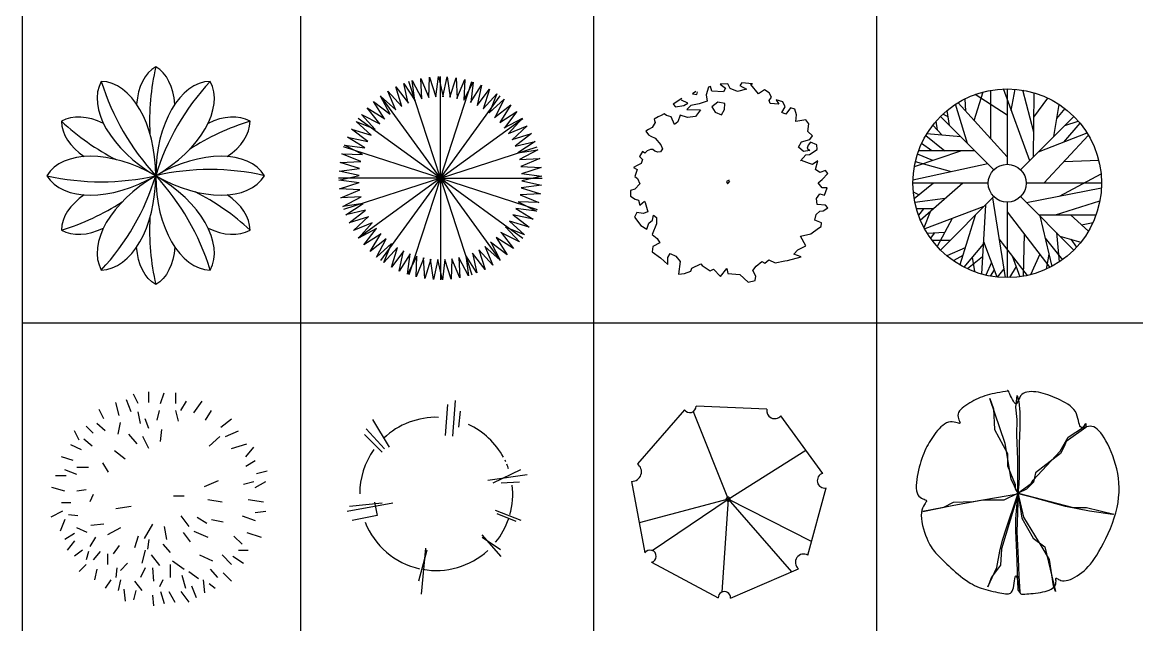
# Model space of a CAD drawing. Header units: millimetres. Extents: x -4017 to 59953, y -688 to 66564.
# Drawn here: x -2459 to 5757, y 16596 to 21034 of the extents above; entities that cross this region are included whole.
import ezdxf

# ---------------------------------------------------------------- set-up
doc = ezdxf.new("R2010")
doc.units = ezdxf.units.MM
doc.layers.add('www.cad-blocks.net', color=7, linetype='Continuous')

# ---------------------------------------------------------------- blocks, each defined once
blk = doc.blocks.new('A$C516926BB')
for p, q in [((0, 38.5194), (0, 0)), ((2.0521, 38.5194), (2.0521, 0)), ((4.2099, 38.5194), (4.2099, 0)), ((6.2986, 38.5194), (6.2986, 0)), ((0, 9.4442), (62.4121, 9.4442))]:
    blk.add_line(p, q)
blk = doc.blocks.new('A$C694F6216')
for centre, start, end in [((2.5563, 1.2038), 167.11369, 182.86521), ((2.1207, 2.0269), 197.11369, 222.88922), ((2.522, 0.2732), 137.11369, 162.88922), ((1.3319, 2.5219), 227.11369, 242.86443), ((2.027, -0.5156), 107.11369, 122.86329), ((1.2039, -0.9512), 77.11369, 102.88922), ((0.4012, 2.5562), 257.11369, 282.88922), ((-0.9169, 1.3318), 317.11369, 342.88922), ((2.5563, 1.2038), 192.8867, 192.88922), ((1.3319, 2.5219), 252.8867, 252.88922), ((-0.5156, -0.4219), 17.11369, 42.88922), ((0.2732, -0.9169), 47.11369, 62.86059), ((-0.4219, 2.1206), 287.11369, 302.86173), ((2.5563, 0.4012), 177.13479, 192.88631)]:
    blk.add_arc(centre, 1.7991, start, end)
for centre, major_axis, start_param, end_param in [((1.1545, 1.0057), (0.3475, -0.602), 3.154199, 3.85294), ((0.4506, 1.0057), (0.3475, 0.602), 5.571838, 6.270579), ((1.0057, 1.1544), (0.602, -0.3475), 3.154199, 4.712389), ((0.3961, 0.8025), (0, 0.6951), 4.712389, 6.270579), ((0.5993, 1.1544), (0.602, 0.3475), 4.712389, 6.270579), ((1.2089, 0.8025), (0, -0.6951), 3.154199, 4.712389), ((0.4506, 0.5993), (-0.3475, 0.602), 5.571838, 6.270579), ((1.1545, 0.5993), (-0.3475, -0.602), 3.154199, 3.85294), ((0.8025, 1.2089), (0.6951, 0), 3.154199, 3.85294), ((0.8025, 1.2089), (0.6951, 0), 5.571838, 6.270579), ((0.5993, 0.4505), (-0.602, 0.3475), 4.712389, 6.270579), ((1.0057, 0.4505), (-0.602, -0.3475), 3.154199, 4.712389), ((0.5993, 1.1544), (0.602, 0.3475), 3.154199, 4.712389), ((1.0057, 0.4505), (-0.602, -0.3475), 4.712389, 6.270579), ((0.3961, 0.8025), (0, 0.6951), 3.154199, 4.712389), ((1.2089, 0.8025), (0, -0.6951), 4.712389, 6.270579), ((0.5993, 0.4505), (-0.602, 0.3475), 3.154199, 4.712389), ((1.0057, 1.1544), (0.602, -0.3475), 4.712389, 6.270579), ((0.8025, 0.3961), (-0.6951, 0), 5.571838, 6.270579), ((0.8025, 0.3961), (-0.6951, 0), 3.154199, 3.85294), ((0.4506, 1.0057), (0.3475, 0.602), 3.154199, 3.85294), ((1.1545, 1.0057), (0.3475, -0.602), 5.571838, 6.270579)]:
    blk.add_ellipse(centre, major_axis=major_axis, ratio=0.584675, start_param=start_param, end_param=end_param)
at = {"extrusion": (0, 0, -1)}
for centre, major_axis, start_param, end_param in [((1.1545, 0.5994), (0.3475, 0.602), 3.154199, 3.85294), ((0.4506, 0.5994), (0.3475, -0.602), 5.571838, 6.270579)]:
    blk.add_ellipse(centre, major_axis=major_axis, ratio=0.584675, start_param=start_param, end_param=end_param, dxfattribs=at)
blk = doc.blocks.new('A$C504B0B74')
at = {"linetype": 'Continuous'}
for p, q in [((0.6058, 1.4842), (0.665, 1.3439)), ((0.6128, 1.3341), (0.6058, 1.4842)), ((0.6643, 1.3438), (0.6703, 1.494)), ((0.6703, 1.494), (0.7171, 1.3491)), ((0.7163, 1.3491), (0.7355, 1.4981)), ((0.7355, 1.4981), (0.7694, 1.3497)), ((0.75, 0.75), (0.75, 1.5)), ((0.7687, 1.3497), (0.8007, 1.4965)), ((0.8007, 1.4965), (0.8216, 1.3457)), ((0.8209, 1.3458), (0.8656, 1.4892)), ((0.8656, 1.4892), (0.8733, 1.3372)), ((0.4207, 1.4218), (0.5142, 1.3017)), ((0.4663, 1.2787), (0.4207, 1.4218)), ((0.4805, 1.448), (0.5631, 1.3202)), ((0.5135, 1.3014), (0.4805, 1.448)), ((0.75, 0.75), (0.5182, 1.4633)), ((0.5424, 1.4688), (0.6135, 1.3343)), ((0.5624, 1.3199), (0.5424, 1.4688)), ((0.75, 0.75), (0.9818, 1.4633)), ((0.8725, 1.3374), (0.9296, 1.4763)), ((0.9233, 1.3244), (0.9922, 1.4579)), ((0.9296, 1.4763), (0.924, 1.3242)), ((0.9727, 1.3072), (1.053, 1.4341)), ((0.9922, 1.4579), (0.9734, 1.3069)), ((1.0204, 1.2856), (1.1115, 1.4051)), ((1.053, 1.4341), (1.021, 1.2853)), ((1.1115, 1.4051), (1.0667, 1.2596)), ((0.309, 1.3545), (0.4219, 1.2524)), ((0.3788, 1.2214), (0.309, 1.3545)), ((0.75, 0.75), (0.3092, 1.3568)), ((0.3634, 1.3906), (0.467, 1.2791)), ((0.4213, 1.252), (0.3634, 1.3906)), ((0.75, 0.75), (1.1908, 1.3568)), ((1.066, 1.26), (1.1672, 1.3711)), ((1.1093, 1.2305), (1.2197, 1.3324)), ((1.1672, 1.3711), (1.1099, 1.2301)), ((1.2197, 1.3324), (1.1503, 1.1969)), ((0.2108, 1.2687), (0.3397, 1.1878)), ((0.3026, 1.1498), (0.2108, 1.2687)), ((0.258, 1.3137), (0.3794, 1.2219)), ((0.3392, 1.1873), (0.258, 1.3137)), ((1.1498, 1.1974), (1.2687, 1.2892)), ((1.1873, 1.1608), (1.3137, 1.242)), ((1.2687, 1.2892), (1.1878, 1.1603)), ((1.3137, 1.242), (1.2219, 1.1206)), ((0.1289, 1.1672), (0.2699, 1.1099)), ((0.24, 1.066), (0.1289, 1.1672)), ((0.75, 0.75), (0.1432, 1.1908)), ((0.1676, 1.2197), (0.3031, 1.1503)), ((0.2695, 1.1093), (0.1676, 1.2197)), ((0.75, 0.75), (1.3568, 1.1908)), ((1.2214, 1.1212), (1.3545, 1.191)), ((1.3545, 1.191), (1.2524, 1.0781)), ((0.0949, 1.1115), (0.2404, 1.0667)), ((0.2144, 1.0204), (0.0949, 1.1115)), ((1.252, 1.0787), (1.3906, 1.1366)), ((1.2787, 1.0337), (1.4218, 1.0793)), ((1.3906, 1.1366), (1.2791, 1.033)), ((1.4218, 1.0793), (1.3017, 0.9858)), ((0.0421, 0.9922), (0.1931, 0.9734)), ((0.1756, 0.9233), (0.0421, 0.9922)), ((0.0659, 1.053), (0.2147, 1.021)), ((0.1928, 0.9727), (0.0659, 1.053)), ((1.3014, 0.9865), (1.448, 1.0195)), ((1.448, 1.0195), (1.3202, 0.9369)), ((0.0237, 0.9296), (0.1758, 0.924)), ((0.1626, 0.8725), (0.0237, 0.9296)), ((0.75, 0.75), (0.0367, 0.9818)), ((0.75, 0.75), (1.4633, 0.9818)), ((1.3199, 0.9376), (1.4688, 0.9576)), ((1.4688, 0.9576), (1.3343, 0.8865)), ((0.0035, 0.8007), (0.1543, 0.8216)), ((0.0108, 0.8656), (0.1628, 0.8733)), ((0.1542, 0.8209), (0.0108, 0.8656)), ((1.3341, 0.8872), (1.4842, 0.8942)), ((1.3438, 0.8357), (1.494, 0.8297)), ((1.4842, 0.8942), (1.3439, 0.835)), ((1.494, 0.8297), (1.3491, 0.7829)), ((0.75, 0.75), (0, 0.75)), ((0.0019, 0.7355), (0.1503, 0.7694)), ((0.1503, 0.7687), (0.0035, 0.8007)), ((0.75, 0.75), (0.0367, 0.5182)), ((0.75, 0.75), (0.1432, 0.3092)), ((0.75, 0.75), (0.3092, 0.1432)), ((0.75, 0.75), (0.5182, 0.0367)), ((0.75, 0.75), (1.5, 0.75)), ((0.75, 0.75), (1.4633, 0.5182)), ((0.75, 0.75), (0.75, 0)), ((0.75, 0.75), (0.9818, 0.0367)), ((0.75, 0.75), (1.1908, 0.1432)), ((0.75, 0.75), (1.3568, 0.3092)), ((1.3491, 0.7837), (1.4981, 0.7645)), ((1.4981, 0.7645), (1.3497, 0.7306)), ((0.1509, 0.7163), (0.0019, 0.7355)), ((0.006, 0.6703), (0.1509, 0.7171)), ((0.1562, 0.6643), (0.006, 0.6703)), ((0.0158, 0.6058), (0.1561, 0.665)), ((1.4965, 0.6993), (1.3457, 0.6784)), ((1.3458, 0.6791), (1.4892, 0.6344)), ((1.3497, 0.7313), (1.4965, 0.6993)), ((0.1659, 0.6128), (0.0158, 0.6058)), ((0.0312, 0.5424), (0.1657, 0.6135)), ((1.4763, 0.5704), (1.3242, 0.576)), ((1.3244, 0.5767), (1.4579, 0.5078)), ((1.4892, 0.6344), (1.3372, 0.6267)), ((1.3374, 0.6275), (1.4763, 0.5704)), ((0.1801, 0.5624), (0.0312, 0.5424)), ((0.052, 0.4805), (0.1798, 0.5631)), ((0.1986, 0.5135), (0.052, 0.4805)), ((0.0782, 0.4207), (0.1983, 0.5142)), ((1.4579, 0.5078), (1.3069, 0.5266)), ((1.3072, 0.5273), (1.4341, 0.447)), ((0.2213, 0.4663), (0.0782, 0.4207)), ((0.1094, 0.3634), (0.2209, 0.467)), ((0.248, 0.4213), (0.1094, 0.3634)), ((0.1455, 0.309), (0.2476, 0.4219)), ((1.4051, 0.3885), (1.2596, 0.4333)), ((1.26, 0.434), (1.3711, 0.3328)), ((1.4341, 0.447), (1.2853, 0.479)), ((1.2856, 0.4796), (1.4051, 0.3885)), ((0.2786, 0.3788), (0.1455, 0.309)), ((0.1863, 0.258), (0.2781, 0.3794)), ((0.3127, 0.3392), (0.1863, 0.258)), ((0.2313, 0.2108), (0.3122, 0.3397)), ((1.3324, 0.2803), (1.1969, 0.3497)), ((1.1974, 0.3502), (1.2892, 0.2313)), ((1.3711, 0.3328), (1.2301, 0.3901)), ((1.2305, 0.3907), (1.3324, 0.2803)), ((0.3502, 0.3026), (0.2313, 0.2108)), ((0.2803, 0.1676), (0.3497, 0.3031)), ((0.3907, 0.2695), (0.2803, 0.1676)), ((0.3328, 0.1289), (0.3901, 0.2699)), ((1.191, 0.1455), (1.0781, 0.2476)), ((1.0787, 0.248), (1.1366, 0.1094)), ((1.242, 0.1863), (1.1206, 0.2781)), ((1.1212, 0.2786), (1.191, 0.1455)), ((1.2892, 0.2313), (1.1603, 0.3122)), ((1.1608, 0.3127), (1.242, 0.1863)), ((0.434, 0.24), (0.3328, 0.1289)), ((0.3885, 0.0949), (0.4333, 0.2404)), ((0.4796, 0.2144), (0.3885, 0.0949)), ((0.447, 0.0659), (0.479, 0.2147)), ((0.5273, 0.1928), (0.447, 0.0659)), ((0.5078, 0.0421), (0.5266, 0.1931)), ((0.5767, 0.1756), (0.5078, 0.0421)), ((0.5704, 0.0237), (0.576, 0.1758)), ((0.9576, 0.0312), (0.8865, 0.1657)), ((0.8872, 0.1659), (0.8942, 0.0158)), ((1.0195, 0.052), (0.9369, 0.1798)), ((0.9376, 0.1801), (0.9576, 0.0312)), ((1.0793, 0.0782), (0.9858, 0.1983)), ((0.9865, 0.1986), (1.0195, 0.052)), ((1.1366, 0.1094), (1.033, 0.2209)), ((1.0337, 0.2213), (1.0793, 0.0782)), ((0.6275, 0.1626), (0.5704, 0.0237)), ((0.6344, 0.0108), (0.6267, 0.1628)), ((0.6791, 0.1542), (0.6344, 0.0108)), ((0.6993, 0.0035), (0.6784, 0.1543)), ((0.7313, 0.1503), (0.6993, 0.0035)), ((0.7645, 0.0019), (0.7306, 0.1503)), ((0.7837, 0.1509), (0.7645, 0.0019)), ((0.8297, 0.006), (0.7829, 0.1509)), ((0.8357, 0.1562), (0.8297, 0.006)), ((0.8942, 0.0158), (0.835, 0.1561))]:
    blk.add_line(p, q, dxfattribs=at)
blk = doc.blocks.new('A$C6A183371')
at = {"linetype": 'Continuous'}
for p, q in [((0.4814, 1.4054), (0.4575, 1.3873)), ((0.4901, 1.3841), (0.4937, 1.4022)), ((0.5763, 1.4372), (0.5574, 1.3815)), ((0.5906, 1.4414), (0.5763, 1.4372)), ((0.5998, 1.4085), (0.5906, 1.4414)), ((0.687, 1.4027), (0.5998, 1.4085)), ((0.7171, 1.4632), (0.661, 1.46)), ((0.661, 1.46), (0.7002, 1.4313)), ((0.7002, 1.4313), (0.687, 1.4027)), ((0.7344, 1.4271), (0.7171, 1.4632)), ((0.7895, 1.4048), (0.7344, 1.4271)), ((0.8558, 1.4239), (0.7895, 1.4048)), ((0.8206, 1.4706), (0.8073, 1.4499)), ((0.8073, 1.4499), (0.8558, 1.4239)), ((0.8991, 1.4616), (0.8206, 1.4706)), ((0.8889, 1.4573), (0.8991, 1.4616)), ((0.9435, 1.3873), (0.8889, 1.4573)), ((0.9889, 1.4181), (0.9435, 1.3873)), ((1.0231, 1.3963), (0.9889, 1.4181)), ((0.3784, 1.3529), (0.3152, 1.3125)), ((0.4228, 1.3205), (0.3759, 1.3412)), ((0.3937, 1.3014), (0.4228, 1.3205)), ((0.5069, 1.3157), (0.4447, 1.3014)), ((0.4575, 1.3873), (0.4901, 1.3841)), ((0.5651, 1.3348), (0.5069, 1.3157)), ((0.5574, 1.3815), (0.5651, 1.3348)), ((0.6446, 1.3263), (0.5998, 1.2935)), ((0.6972, 1.3173), (0.6446, 1.3263)), ((0.6926, 1.2722), (0.6972, 1.3173)), ((1.022, 1.3391), (1.0409, 1.3651)), ((1.0292, 1.3173), (1.022, 1.3391)), ((1.0409, 1.3651), (1.0231, 1.3963)), ((1.0934, 1.312), (1.0292, 1.3173)), ((1.123, 1.33), (1.0741, 1.3444)), ((1.0741, 1.3444), (1.0934, 1.312)), ((1.1409, 1.2924), (1.123, 1.33)), ((0.2484, 1.2399), (0.2275, 1.2298)), ((0.2667, 1.2288), (0.2484, 1.2399)), ((0.3152, 1.3125), (0.3315, 1.2924)), ((0.3315, 1.2924), (0.3937, 1.3014)), ((0.4447, 1.3014), (0.4162, 1.2722)), ((0.4162, 1.2722), (0.5177, 1.2712)), ((0.5177, 1.2712), (0.4799, 1.2219)), ((0.5998, 1.2935), (0.6242, 1.2526)), ((0.6242, 1.2526), (0.6712, 1.2335)), ((0.6712, 1.2335), (0.6926, 1.2722)), ((1.1159, 1.251), (1.1409, 1.2924)), ((1.145, 1.2388), (1.1159, 1.251)), ((1.1807, 1.286), (1.145, 1.2388)), ((1.2113, 1.2754), (1.1807, 1.286)), ((1.2245, 1.233), (1.2113, 1.2754)), ((1.2199, 1.1842), (1.2245, 1.233)), ((0.1826, 1.1768), (0.1617, 1.1413)), ((0.2055, 1.2187), (0.1744, 1.2007)), ((0.1744, 1.2007), (0.177, 1.1911)), ((0.177, 1.1911), (0.1826, 1.1768)), ((0.2275, 1.2298), (0.2055, 1.2187)), ((0.2994, 1.2192), (0.2667, 1.2288)), ((0.3254, 1.1635), (0.2994, 1.2192)), ((0.3493, 1.181), (0.3254, 1.1635)), ((0.3677, 1.2314), (0.3493, 1.181)), ((0.4208, 1.2144), (0.3677, 1.2314)), ((0.4799, 1.2219), (0.4208, 1.2144)), ((1.2934, 1.1964), (1.2199, 1.1842)), ((1.3163, 1.1678), (1.2934, 1.1964)), ((1.3092, 1.1105), (1.3163, 1.1678)), ((0.1341, 1.1248), (0.1142, 1.1126)), ((0.1142, 1.1126), (0.1326, 1.0872)), ((0.1326, 1.0872), (0.1499, 1.0776)), ((0.1617, 1.1413), (0.1341, 1.1248)), ((0.1499, 1.0776), (0.1826, 1.0628)), ((1.3428, 1.0781), (1.3092, 1.1105)), ((1.3229, 1.0516), (1.3428, 1.0781)), ((0.1826, 1.0628), (0.2254, 1.0124)), ((0.2254, 1.0124), (0.2366, 0.9827)), ((1.2383, 0.9959), (1.2617, 1.0352)), ((1.275, 0.9647), (1.2383, 0.9959)), ((1.2617, 1.0352), (1.3229, 1.0516)), ((1.3117, 1.0108), (1.3036, 0.9891)), ((1.3036, 0.9891), (1.3224, 0.9721)), ((1.3286, 1.0325), (1.3117, 1.0108)), ((1.375, 1.0119), (1.3286, 1.0325)), ((1.3775, 0.979), (1.375, 1.0119)), ((0.0898, 0.9641), (0.0678, 0.9275)), ((0.0678, 0.9275), (0.0893, 0.9047)), ((0.0893, 0.9047), (0.0785, 0.875)), ((0.1066, 0.9509), (0.0898, 0.9641)), ((0.1239, 0.9684), (0.1066, 0.9509)), ((0.1489, 0.9795), (0.1239, 0.9684)), ((0.1642, 0.9774), (0.1489, 0.9795)), ((0.1805, 0.9652), (0.1642, 0.9774)), ((0.202, 0.9599), (0.1805, 0.9652)), ((0.2224, 0.9609), (0.202, 0.9599)), ((0.2366, 0.9827), (0.2224, 0.9609)), ((1.2546, 0.8947), (1.2929, 0.9381)), ((1.3224, 0.9721), (1.275, 0.9647)), ((1.2929, 0.9381), (1.3204, 0.9419)), ((1.3204, 0.9419), (1.3775, 0.979)), ((0.049, 0.8612), (0.0235, 0.8448)), ((0.0235, 0.8448), (0.051, 0.8315)), ((0.051, 0.8315), (0.0321, 0.7806)), ((0.0785, 0.875), (0.049, 0.8612)), ((1.2607, 0.8968), (1.2546, 0.8947)), ((1.3209, 0.8745), (1.2607, 0.8968)), ((1.3413, 0.8676), (1.3209, 0.8745)), ((1.3826, 0.8947), (1.3413, 0.8676)), ((1.3637, 0.83), (1.3826, 0.8947)), ((1.3959, 0.8098), (1.3637, 0.83)), ((1.4372, 0.8231), (1.3959, 0.8098)), ((1.4555, 0.8003), (1.4372, 0.8231)), ((0.0321, 0.7806), (0.053, 0.7647)), ((0.053, 0.7647), (0.0699, 0.7244)), ((0.7278, 0.7525), (0.7089, 0.7419)), ((0.7089, 0.7419), (0.715, 0.726)), ((0.7242, 0.7334), (0.7329, 0.7462)), ((1.3847, 0.7329), (1.4142, 0.7578)), ((1.4142, 0.7578), (1.4555, 0.8003)), ((0.0005, 0.6756), (0, 0.6348)), ((0.0326, 0.6857), (0.0005, 0.6756)), ((0.0699, 0.7244), (0.0326, 0.6857)), ((0.715, 0.726), (0.7242, 0.7334)), ((1.4142, 0.6953), (1.3847, 0.7329)), ((1.4499, 0.6953), (1.4142, 0.6953)), ((1.4311, 0.6422), (1.4499, 0.6953)), ((0, 0.6348), (0.0352, 0.6136)), ((0.0352, 0.6136), (0.0597, 0.6056)), ((0.0597, 0.6056), (0.0694, 0.5674)), ((0.0694, 0.5674), (0.1051, 0.5971)), ((0.1051, 0.5971), (0.1097, 0.5871)), ((0.1097, 0.5871), (0.1275, 0.5192)), ((1.3709, 0.6178), (1.3959, 0.6518)), ((1.3765, 0.5738), (1.3709, 0.6178)), ((1.3959, 0.6518), (1.4311, 0.6422)), ((0.0479, 0.5144), (0.0301, 0.4799)), ((0.0949, 0.507), (0.0479, 0.5144)), ((0.1275, 0.5192), (0.0949, 0.507)), ((0.1627, 0.4582), (0.1698, 0.4948)), ((0.1698, 0.4948), (0.1923, 0.4768)), ((1.3607, 0.4587), (1.3688, 0.4985)), ((1.3688, 0.4985), (1.3954, 0.5234)), ((1.4377, 0.568), (1.3765, 0.5738)), ((1.3954, 0.5234), (1.4204, 0.5266)), ((1.4204, 0.5266), (1.455, 0.5484)), ((1.455, 0.5484), (1.4377, 0.568)), ((0.0301, 0.4799), (0.076, 0.4195)), ((0.076, 0.4195), (0.1224, 0.3903)), ((0.1224, 0.3903), (0.1367, 0.4359)), ((0.1367, 0.4359), (0.1627, 0.4582)), ((0.1923, 0.4317), (0.1596, 0.3511)), ((0.1923, 0.4768), (0.1923, 0.4317)), ((1.4091, 0.4375), (1.3607, 0.4587)), ((1.3867, 0.3988), (1.4061, 0.411)), ((1.4061, 0.411), (1.4091, 0.4375)), ((0.1596, 0.3511), (0.1964, 0.323)), ((1.2531, 0.341), (1.3291, 0.358)), ((1.2923, 0.2678), (1.2531, 0.341)), ((1.3291, 0.358), (1.3867, 0.3988)), ((0.1652, 0.2636), (0.1601, 0.2249)), ((0.2162, 0.2911), (0.1652, 0.2636)), ((0.1964, 0.323), (0.2162, 0.2911)), ((1.2342, 0.2397), (1.2923, 0.2678)), ((0.1601, 0.2249), (0.2218, 0.1803)), ((0.2218, 0.1803), (0.2754, 0.132)), ((0.2749, 0.1819), (0.2927, 0.2111)), ((0.2754, 0.132), (0.2749, 0.1819)), ((0.2927, 0.2111), (0.3361, 0.192)), ((0.3361, 0.192), (0.3672, 0.1527)), ((0.9904, 0.1421), (1.021, 0.166)), ((1.021, 0.166), (1.0685, 0.1427)), ((1.1577, 0.1617), (1.2582, 0.1872)), ((1.2041, 0.2074), (1.2342, 0.2397)), ((1.2582, 0.1872), (1.2041, 0.2074)), ((0.3672, 0.1527), (0.3545, 0.0589)), ((0.3988, 0.0652), (0.4462, 0.0827)), ((0.4462, 0.0827), (0.4539, 0.1045)), ((0.4539, 0.1045), (0.5187, 0.1352)), ((0.5187, 0.1352), (0.5289, 0.123)), ((0.5289, 0.123), (0.587, 0.0843)), ((0.587, 0.0843), (0.6125, 0.0955)), ((0.6125, 0.0955), (0.664, 0.043)), ((0.664, 0.043), (0.7109, 0.1008)), ((0.7109, 0.1008), (0.7191, 0.0636)), ((0.9017, 0.0864), (0.9277, 0.1193)), ((0.9257, 0.0451), (0.9017, 0.0864)), ((0.9277, 0.1193), (0.9695, 0.1538)), ((0.9695, 0.1538), (0.9904, 0.1421)), ((1.0685, 0.1427), (1.1393, 0.1591)), ((1.1393, 0.1591), (1.1577, 0.1617)), ((0.3545, 0.0589), (0.3988, 0.0652)), ((0.7191, 0.0636), (0.8058, 0.0583)), ((0.8058, 0.0583), (0.8685, 0)), ((0.8685, 0), (0.9195, 0.0122)), ((0.9195, 0.0122), (0.9257, 0.0451))]:
    blk.add_line(p, q, dxfattribs=at)
blk = doc.blocks.new('A$C722A434A')
at = {"linetype": 'Continuous'}
for p, q in [((0.3898, 1.2258), (0.3857, 1.3183)), ((0.4507, 1.1589), (0.5188, 1.3683)), ((0.6961, 1.1969), (0.4596, 1.3498)), ((0.5751, 1.0222), (0.5751, 1.3806)), ((0.8614, 0.8614), (0.6679, 1.3906)), ((0.6955, 1.3911), (0.6955, 0.8353)), ((0.7257, 1.2327), (0.7533, 1.3887)), ((0.8912, 1.0716), (0.8099, 1.3816)), ((0.8896, 0.8896), (0.8938, 1.3622)), ((0.8922, 1.1832), (0.9953, 1.3232)), ((0.4019, 0.9892), (0.315, 1.2777)), ((0.6955, 0.89), (0.3331, 1.2881)), ((1.0393, 1.0393), (1.0793, 1.2767)), ((1.0617, 1.1724), (1.1218, 1.2452)), ((0.1809, 1.0869), (0.1716, 1.153)), ((0.5967, 0.7943), (0.2037, 1.1874)), ((0.2596, 1.186), (0.2211, 1.2041)), ((0.2697, 1.1214), (0.2525, 1.2311)), ((0.7943, 0.7943), (1.1874, 1.1874)), ((1.1204, 1.1204), (1.219, 1.1536)), ((0.2156, 1.0494), (0.1471, 1.1234)), ((1.1123, 0.9994), (1.232, 1.1383)), ((0.1395, 0.9349), (0.0644, 0.9879)), ((0.096, 1.0481), (0.2363, 0.9349)), ((0.3541, 1.037), (0.1028, 1.0595)), ((0.926, 0.926), (1.2836, 1.067)), ((0.9663, 0.6955), (1.2941, 1.0499)), ((0.3579, 0.9349), (0.0106, 0.8167)), ((0.1474, 0.8632), (0.0341, 0.9106)), ((0.4562, 0.9349), (0.0425, 0.9349)), ((0.5527, 0.8384), (0.0004, 0.718)), ((0.2847, 0.78), (0.0183, 0.8541)), ((1.1142, 0.8554), (1.3697, 0.8667)), ((1.0819, 0.6015), (1.3876, 0.7649)), ((0.5558, 0.6955), (0, 0.6955)), ((0.1515, 0.6955), (0.0105, 0.5817)), ((0.3693, 0.6955), (0.0548, 0.4222)), ((1.3911, 0.6955), (0.8353, 0.6955)), ((0.8371, 0.5539), (1.3903, 0.6615)), ((0.0028, 0.6327), (0.0461, 0.6105)), ((0.2387, 0.582), (0.0145, 0.5532)), ((0.5967, 0.5967), (0.2037, 0.2037)), ((0.5872, 0.5872), (0.68, 0.0006)), ((0.7943, 0.5967), (1.1874, 0.2037)), ((0.1531, 0.5076), (0.0266, 0.5076)), ((0.079, 0.5076), (0.0411, 0.46)), ((0.5241, 0.5241), (0.0871, 0.3595)), ((0.5351, 0.5351), (0.5066, 0.0291)), ((0.6955, 0.5558), (0.6955, 0)), ((1.0511, 0.462), (1.3787, 0.5649)), ((0.1274, 0.4848), (0.0819, 0.368)), ((0.2901, 0.4359), (0.1786, 0.2302)), ((0.459, 0.459), (0.346, 0.0942)), ((0.6955, 0.4856), (1.0103, 0.0753)), ((0.929, 0.462), (1.3507, 0.462)), ((0.9357, 0.4554), (1.0237, 0.0823)), ((1.1617, 0.462), (1.295, 0.3428)), ((0.2335, 0.3315), (0.1067, 0.3253)), ((1.0584, 0.3327), (1.0792, 0.1154)), ((1.243, 0.3893), (1.3282, 0.4065)), ((0.1574, 0.3278), (0.1306, 0.2899)), ((0.274, 0.274), (0.1423, 0.274)), ((0.5199, 0.2652), (0.6195, 0.0063)), ((0.6347, 0.2871), (0.8428, 0.0158)), ((0.8212, 0.3217), (0.813, 0.01)), ((0.9744, 0.2911), (1.1036, 0.1323)), ((1.0843, 0.3068), (1.2393, 0.2619)), ((1.1656, 0.2832), (1.2072, 0.2244)), ((0.3852, 0.2208), (0.2505, 0.161)), ((0.5188, 0.2457), (0.3755, 0.078)), ((0.935, 0.1734), (0.8672, 0.0215)), ((1.0021, 0.1739), (0.9822, 0.0618)), ((0.3675, 0.1636), (0.3009, 0.1259)), ((0.5136, 0.1536), (0.4032, 0.0644)), ((0.4377, 0.1508), (0.4541, 0.0462)), ((0.5789, 0.1119), (0.5388, 0.0177)), ((0.7324, 0.1597), (0.7889, 0.0063)), ((0.5994, 0.0586), (0.5707, 0.0113)), ((0.6697, 0.0656), (0.6213, 0.004)), ((0.7613, 0.0813), (0.7127, 0.0002))]:
    blk.add_line(p, q, dxfattribs=at)
for radius in [0.6955, 0.1397]:
    blk.add_circle((0.6955, 0.6955), radius, dxfattribs=at)
blk = doc.blocks.new('A$C64F815C7')
at = {"linetype": 'Continuous'}
for p, q in [((0.7233, 1.4992), (0.7233, 1.5776)), ((0.8105, 1.4905), (0.8365, 1.5689)), ((0.9236, 1.4905), (0.9236, 1.5689)), ((0.5054, 1.403), (0.4793, 1.4992)), ((0.5925, 1.4294), (0.5578, 1.5165)), ((0.6449, 1.4905), (0.6098, 1.5599)), ((0.9587, 1.4381), (1.002, 1.5078)), ((1.0545, 1.4207), (1.1156, 1.5078)), ((0.3918, 1.377), (0.3571, 1.4467)), ((0.6622, 1.3423), (0.6449, 1.4294)), ((0.7841, 1.3683), (0.8018, 1.4381)), ((0.941, 1.3596), (0.9236, 1.4381)), ((1.1416, 1.3683), (1.185, 1.4381)), ((0.3134, 1.2725), (0.2614, 1.3249)), ((0.4009, 1.2898), (0.3398, 1.3423)), ((0.4967, 1.2638), (0.514, 1.3509)), ((0.7233, 1.3072), (0.6969, 1.377)), ((1.2547, 1.3159), (1.3332, 1.377)), ((0.2089, 1.2201), (0.1742, 1.2898)), ((0.6362, 1.194), (0.5751, 1.2638)), ((0.7233, 1.159), (0.6796, 1.2465)), ((0.8105, 1.2114), (0.8191, 1.2985)), ((1.1676, 1.1767), (1.2461, 1.2465)), ((1.2898, 1.2465), (1.3856, 1.2898)), ((0.2263, 1.1503), (0.1478, 1.1854)), ((0.3047, 1.1767), (0.244, 1.2287)), ((1.3332, 1.159), (1.4467, 1.194)), ((1.438, 1.0983), (1.4987, 1.168)), ((0.1656, 1.0718), (0.0784, 1.0983)), ((0.5487, 1.0805), (0.4703, 1.1416)), ((1.438, 1.0285), (1.5074, 1.0718)), ((0.1916, 0.9674), (0.1045, 1.0025)), ((0.2787, 1.0198), (0.1916, 1.0198)), ((0.4269, 0.9847), (0.3832, 1.0545)), ((1.5165, 0.9761), (1.5949, 0.9934)), ((0.1131, 0.9587), (0.0347, 0.9587)), ((1.1329, 0.8803), (1.2374, 0.924)), ((1.4203, 0.8976), (1.4987, 0.915)), ((1.5074, 0.8716), (1.5859, 0.915)), ((0.1045, 0.8456), (0.0087, 0.8716)), ((0.2614, 0.8542), (0.1916, 0.8456)), ((0.1478, 0.7584), (0.0784, 0.7584)), ((0.3134, 0.8192), (0.2874, 0.7671)), ((0.9063, 0.8105), (0.9847, 0.8105)), ((1.1589, 0.7845), (1.2634, 0.7671)), ((1.4554, 0.7845), (1.5685, 0.7671)), ((0.0871, 0.6973), (0, 0.6536)), ((0.2003, 0.6623), (0.1305, 0.6709)), ((0.5925, 0.732), (0.4793, 0.7147)), ((0.9587, 0.6623), (1.0194, 0.5838)), ((1.4116, 0.6623), (1.5074, 0.6276)), ((1.5074, 0.6887), (1.5859, 0.6973)), ((0.1045, 0.6362), (0.0694, 0.5491)), ((0.27, 0.5405), (0.1916, 0.5751)), ((0.3918, 0.6015), (0.2961, 0.5925)), ((0.514, 0.5751), (0.4182, 0.5231)), ((0.7494, 0.6015), (0.6883, 0.4967)), ((0.8365, 0.5838), (0.8538, 0.488)), ((1.0805, 0.6536), (1.1503, 0.6102)), ((1.185, 0.6362), (1.2721, 0.6189)), ((0.1742, 0.5318), (0.1045, 0.488)), ((0.3311, 0.5054), (0.2874, 0.436)), ((0.6449, 0.5141), (0.6185, 0.4269)), ((0.976, 0.5405), (1.0281, 0.4707)), ((1.0545, 0.5491), (1.1589, 0.5054)), ((1.3505, 0.5141), (1.4116, 0.4533)), ((1.4467, 0.5405), (1.5512, 0.5054)), ((0.1742, 0.4794), (0.1218, 0.4096)), ((0.5054, 0.4447), (0.4616, 0.3836)), ((0.7233, 0.488), (0.7147, 0.4183)), ((0.8278, 0.4533), (0.8802, 0.3922)), ((0.2353, 0.4096), (0.1742, 0.3662)), ((0.2787, 0.4009), (0.2614, 0.3398)), ((0.3658, 0.4009), (0.3134, 0.3398)), ((0.4182, 0.3836), (0.4182, 0.3051)), ((0.6969, 0.4096), (0.6709, 0.3138)), ((0.7407, 0.3749), (0.8018, 0.2964)), ((0.8976, 0.3311), (0.9847, 0.27)), ((1.0978, 0.3749), (1.1936, 0.3311)), ((1.2634, 0.3749), (1.3332, 0.3051)), ((1.3418, 0.3662), (1.4203, 0.3138)), ((1.3856, 0.4096), (1.4554, 0.4096)), ((0.2614, 0.3051), (0.2089, 0.2527)), ((0.3398, 0.27), (0.3225, 0.192)), ((0.488, 0.2791), (0.4793, 0.2093)), ((0.5665, 0.3138), (0.514, 0.2614)), ((0.6969, 0.2791), (0.6622, 0.2093)), ((0.7494, 0.2791), (0.758, 0.1829)), ((0.8802, 0.3051), (0.8802, 0.2093)), ((1.0194, 0.2527), (1.0892, 0.2006)), ((1.1763, 0.27), (1.2287, 0.2093)), ((0.4443, 0.192), (0.4009, 0.1309)), ((0.514, 0.192), (0.4967, 0.1135)), ((0.6185, 0.1829), (0.6709, 0.1135)), ((0.8278, 0.192), (0.8018, 0.1395)), ((0.9674, 0.2267), (0.9934, 0.1309)), ((1.1242, 0.192), (1.1329, 0.0958)), ((1.1676, 0.1656), (1.2114, 0.1309)), ((1.2721, 0.244), (1.3332, 0.1829)), ((0.5401, 0.1222), (0.5487, 0.0351)), ((0.6272, 0.1135), (0.6098, 0.0437)), ((0.8105, 0.1045), (0.8365, 0.0173)), ((0.8712, 0.1045), (0.9149, 0.026)), ((0.9587, 0.1045), (1.0194, 0.026)), ((1.0371, 0.1482), (1.0718, 0.0611)), ((0.7494, 0.0784), (0.758, 0))]:
    blk.add_line(p, q, dxfattribs=at)
blk = doc.blocks.new('A$C0274064B')
for p, q in [((0.7808, 1.1628), (0.7992, 1.4274)), ((0.7255, 1.169), (0.7439, 1.3966)), ((0.8238, 1.2305), (0.8361, 1.3474)), ((0.3135, 1.0828), (0.1906, 1.2859)), ((0.2582, 1.0459), (0.1291, 1.1751)), ((0.2767, 1.0705), (0.1414, 1.2182)), ((1.2788, 0.9167), (1.0759, 0.8183)), ((1.328, 0.8798), (1.039, 0.8367)), ((1.2726, 0.8244), (1.1374, 0.8183)), ((0.3381, 0.6706), (0, 0.6091)), ((0.2582, 0.6706), (0.0184, 0.646)), ((0.2029, 0.6768), (0.2213, 0.5783)), ((0.2213, 0.5783), (0.0369, 0.5414)), ((1.2849, 0.5414), (1.0943, 0.6152)), ((1.248, 0.5353), (1.1066, 0.5906)), ((1.1374, 0.2769), (0.996, 0.4368)), ((1.1312, 0.3261), (0.996, 0.4184)), ((0.5779, 0.3384), (0.5472, 0)), ((0.5287, 0.0984), (0.5902, 0.3261))]:
    blk.add_line(p, q)
for start, end in [(88.31654, 133.34266), (28.56885, 65.11111), (144.66917, 180), (24.8452, 26.01974), (19.03843, 22.96902), (344.29918, 6.65921), (201.60955, 257.48), (320.80598, 341.35955), (259.81574, 312.33675)]:
    blk.add_arc((0.6578, 0.7383), 0.5644, start, end)
blk = doc.blocks.new('A$C23C0161A')
at = {"linetype": 'Continuous'}
for p, q in [((0.9964, 1.3925), (0.4748, 1.4143)), ((0.3886, 1.387), (0.0429, 0.9888)), ((0.4534, 1.3734), (0.7114, 0.7281)), ((1.4096, 0.9182), (1.0992, 1.3426)), ((0.7114, 0.7281), (1.2839, 1.0901)), ((0, 0.8597), (0.0974, 0.3322)), ((1.2995, 0.316), (1.4346, 0.8118)), ((0.7114, 0.7281), (0.0565, 0.5537)), ((0.1508, 0.3507), (0.7114, 0.7281)), ((0.7114, 0.7281), (0.6651, 0.0439)), ((1.3268, 0.4163), (0.7114, 0.7281)), ((0.7114, 0.7281), (1.1784, 0.1936)), ((0.1477, 0.2632), (0.6379, 0.0013)), ((0.7293, 0), (1.2294, 0.2156))]:
    blk.add_line(p, q, dxfattribs=at)
for centre, radius, start, end in [((0.4278, 1.4128), 0.047, 213.38608, 1.84069), ((1.054, 1.3803), 0.0589, 168.05067, 320.12732), ((0.0012, 0.9309), 0.0713, 269.008, 54.24858), ((1.423, 0.8652), 0.0546, 104.22051, 282.28735), ((0.7114, 0.7281), 0.015, 0, 180), ((0.7114, 0.7281), 0.015, 180, 0), ((0.1359, 0.3074), 0.0458, 284.85855, 147.28087), ((1.2684, 0.263), 0.0614, 59.62276, 230.6086), ((0.6836, 0.0021), 0.0457, 357.41336, 180.91583)]:
    blk.add_arc(centre, radius, start, end, dxfattribs=at)
blk = doc.blocks.new('A$C7C5B085F')
at = {"linetype": 'Continuous'}
for p, q in [((0.578, 1.4791), (0.559, 1.4751)), ((0.5974, 1.4828), (0.578, 1.4791)), ((0.6171, 1.4861), (0.5974, 1.4828)), ((0.6371, 1.4893), (0.6171, 1.4861)), ((0.6572, 1.4923), (0.6371, 1.4893)), ((0.6773, 1.4953), (0.6572, 1.4923)), ((0.6736, 1.4997), (0.6734, 1.4977)), ((0.6734, 1.4977), (0.6734, 1.4953)), ((0.674, 1.5011), (0.6736, 1.4997)), ((0.6749, 1.5013), (0.674, 1.5011)), ((0.6763, 1.5001), (0.6749, 1.5013)), ((0.6784, 1.4971), (0.6763, 1.5001)), ((0.6813, 1.4919), (0.6784, 1.4971)), ((0.6852, 1.4841), (0.6813, 1.4919)), ((0.6901, 1.4738), (0.6852, 1.4841)), ((0.7892, 1.479), (0.7784, 1.471)), ((0.8019, 1.4849), (0.7892, 1.479)), ((0.8161, 1.4889), (0.8019, 1.4849)), ((0.8315, 1.4912), (0.8161, 1.4889)), ((0.848, 1.4919), (0.8315, 1.4912)), ((0.8651, 1.4913), (0.848, 1.4919)), ((0.8827, 1.4895), (0.8651, 1.4913)), ((0.9005, 1.4868), (0.8827, 1.4895)), ((0.9181, 1.4832), (0.9005, 1.4868)), ((0.9357, 1.4788), (0.9181, 1.4832)), ((0.3796, 1.3996), (0.3651, 1.3902)), ((0.3945, 1.4087), (0.3796, 1.3996)), ((0.4095, 1.4174), (0.3945, 1.4087)), ((0.4247, 1.4256), (0.4095, 1.4174)), ((0.4401, 1.4335), (0.4247, 1.4256)), ((0.4558, 1.4409), (0.4401, 1.4335)), ((0.4718, 1.4479), (0.4558, 1.4409)), ((0.4882, 1.4544), (0.4718, 1.4479)), ((0.505, 1.4603), (0.4882, 1.4544)), ((0.5225, 1.4658), (0.505, 1.4603)), ((0.5405, 1.4707), (0.5225, 1.4658)), ((0.559, 1.4751), (0.5405, 1.4707)), ((0.6548, 1.1107), (0.5423, 1.4407)), ((0.5423, 1.4407), (0.5686, 1.3657)), ((0.6959, 1.4614), (0.6901, 1.4738)), ((0.7023, 1.4482), (0.6959, 1.4614)), ((0.7091, 1.4349), (0.7023, 1.4482)), ((0.7159, 1.4227), (0.7091, 1.4349)), ((0.7226, 1.4124), (0.7159, 1.4227)), ((0.7288, 1.405), (0.7226, 1.4124)), ((0.7344, 1.4015), (0.7288, 1.405)), ((0.7336, 1.377), (0.7448, 1.4632)), ((0.7392, 1.4025), (0.7344, 1.4015)), ((0.7434, 1.4075), (0.7392, 1.4025)), ((0.7475, 1.4156), (0.7434, 1.4075)), ((0.7448, 1.4632), (0.7561, 1.4182)), ((0.7517, 1.4259), (0.7475, 1.4156)), ((0.7566, 1.4375), (0.7517, 1.4259)), ((0.7561, 1.4182), (0.7636, 1.3395)), ((0.7624, 1.4495), (0.7566, 1.4375)), ((0.7695, 1.4609), (0.7624, 1.4495)), ((0.7784, 1.471), (0.7695, 1.4609)), ((0.9533, 1.4737), (0.9357, 1.4788)), ((0.971, 1.4679), (0.9533, 1.4737)), ((0.9888, 1.4614), (0.971, 1.4679)), ((1.0068, 1.4543), (0.9888, 1.4614)), ((1.025, 1.4465), (1.0068, 1.4543)), ((1.0435, 1.4382), (1.025, 1.4465)), ((1.0623, 1.4293), (1.0435, 1.4382)), ((1.0812, 1.4198), (1.0623, 1.4293)), ((1.0996, 1.4095), (1.0812, 1.4198)), ((1.1173, 1.3984), (1.0996, 1.4095)), ((1.1338, 1.3865), (1.1173, 1.3984)), ((0.3085, 1.3273), (0.3075, 1.3159)), ((0.3075, 1.3159), (0.3087, 1.3046)), ((0.3124, 1.3385), (0.3085, 1.3273)), ((0.3191, 1.3494), (0.3124, 1.3385)), ((0.328, 1.3601), (0.3191, 1.3494)), ((0.3389, 1.3705), (0.328, 1.3601)), ((0.3514, 1.3805), (0.3389, 1.3705)), ((0.3651, 1.3902), (0.3514, 1.3805)), ((0.5686, 1.3657), (0.5761, 1.212)), ((0.7448, 1.287), (0.7336, 1.377)), ((0.7636, 1.3395), (0.7636, 1.227)), ((1.1488, 1.3735), (1.1338, 1.3865)), ((1.1619, 1.3595), (1.1488, 1.3735)), ((1.1728, 1.3444), (1.1619, 1.3595)), ((1.1811, 1.3281), (1.1728, 1.3444)), ((1.1874, 1.3112), (1.1811, 1.3281)), ((0.1957, 1.2435), (0.1823, 1.2318)), ((0.2094, 1.2534), (0.1957, 1.2435)), ((0.2234, 1.2611), (0.2094, 1.2534)), ((0.2376, 1.2663), (0.2234, 1.2611)), ((0.2519, 1.2686), (0.2376, 1.2663)), ((0.2659, 1.2686), (0.2519, 1.2686)), ((0.2792, 1.2669), (0.2659, 1.2686)), ((0.2914, 1.2644), (0.2792, 1.2669)), ((0.3022, 1.2616), (0.2914, 1.2644)), ((0.3111, 1.2594), (0.3022, 1.2616)), ((0.3087, 1.3046), (0.3115, 1.2938)), ((0.3177, 1.2583), (0.3111, 1.2594)), ((0.3115, 1.2938), (0.3151, 1.2838)), ((0.3151, 1.2838), (0.3186, 1.275)), ((0.3216, 1.2591), (0.3177, 1.2583)), ((0.3186, 1.275), (0.3214, 1.2677)), ((0.3214, 1.2677), (0.3227, 1.2623)), ((0.3227, 1.2623), (0.3216, 1.2591)), ((0.7411, 1.1745), (0.7448, 1.287)), ((1.1921, 1.2944), (1.1874, 1.3112)), ((1.1958, 1.2782), (1.1921, 1.2944)), ((1.1991, 1.2632), (1.1958, 1.2782)), ((1.2024, 1.2501), (1.1991, 1.2632)), ((1.2064, 1.2396), (1.2024, 1.2501)), ((1.2115, 1.2322), (1.2064, 1.2396)), ((1.2323, 1.2307), (1.2511, 1.257)), ((1.2581, 1.2333), (1.2466, 1.2306)), ((1.2511, 1.257), (1.2511, 1.227)), ((1.2702, 1.2356), (1.2581, 1.2333)), ((1.2827, 1.2366), (1.2702, 1.2356)), ((1.2955, 1.2354), (1.2827, 1.2366)), ((1.3083, 1.2315), (1.2955, 1.2354)), ((0.1235, 1.1613), (0.1137, 1.1471)), ((0.134, 1.1757), (0.1235, 1.1613)), ((0.1451, 1.1903), (0.134, 1.1757)), ((0.157, 1.2048), (0.1451, 1.1903)), ((0.1694, 1.2188), (0.157, 1.2048)), ((0.1823, 1.2318), (0.1694, 1.2188)), ((0.5761, 1.212), (0.6736, 1.0357)), ((0.7486, 0.9907), (0.7411, 1.1745)), ((0.7636, 1.227), (0.7598, 1.107)), ((1.0598, 1.0545), (1.1198, 1.1557)), ((1.2511, 1.227), (1.1048, 1.1257)), ((1.1198, 1.1557), (1.2323, 1.2307)), ((1.2182, 1.2282), (1.2115, 1.2322)), ((1.2265, 1.2272), (1.2182, 1.2282)), ((1.236, 1.2283), (1.2265, 1.2272)), ((1.2466, 1.2306), (1.236, 1.2283)), ((1.3211, 1.2247), (1.3083, 1.2315)), ((1.3339, 1.2151), (1.3211, 1.2247)), ((1.3468, 1.2029), (1.3339, 1.2151)), ((1.3597, 1.188), (1.3468, 1.2029)), ((1.3726, 1.1706), (1.3597, 1.188)), ((1.3855, 1.1507), (1.3726, 1.1706)), ((1.3985, 1.1285), (1.3855, 1.1507)), ((0.0714, 1.0719), (0.0637, 1.055)), ((0.0792, 1.088), (0.0714, 1.0719)), ((0.0873, 1.1034), (0.0792, 1.088)), ((0.0956, 1.1183), (0.0873, 1.1034)), ((0.1044, 1.1328), (0.0956, 1.1183)), ((0.1137, 1.1471), (0.1044, 1.1328)), ((0.6998, 0.8482), (0.6548, 1.1107)), ((0.7598, 1.107), (0.7598, 0.9195)), ((1.0898, 1.0882), (1.0636, 1.0357)), ((1.1048, 1.1257), (1.0898, 1.0882)), ((1.4116, 1.104), (1.3985, 1.1285)), ((1.4244, 1.0775), (1.4116, 1.104)), ((1.4369, 1.0491), (1.4244, 1.0775)), ((0.0415, 0.9983), (0.0345, 0.9777)), ((0.0487, 1.018), (0.0415, 0.9983)), ((0.0562, 1.037), (0.0487, 1.018)), ((0.0637, 1.055), (0.0562, 1.037)), ((0.6736, 1.0357), (0.6736, 0.9457)), ((0.7486, 0.9495), (0.7486, 0.9907)), ((0.8611, 0.8407), (1.0598, 1.0545)), ((1.0636, 1.0357), (0.8798, 0.8932)), ((1.4487, 1.0192), (1.4369, 1.0491)), ((1.4597, 0.9879), (1.4487, 1.0192)), ((1.4696, 0.9555), (1.4597, 0.9879)), ((0.0162, 0.9123), (0.0112, 0.8896)), ((0.0218, 0.9346), (0.0162, 0.9123)), ((0.028, 0.9564), (0.0218, 0.9346)), ((0.0345, 0.9777), (0.028, 0.9564)), ((0.6736, 0.9457), (0.7298, 0.807)), ((0.7486, 0.747), (0.7486, 0.9495)), ((0.7598, 0.9195), (0.7598, 0.8707)), ((1.4782, 0.9222), (1.4696, 0.9555)), ((1.4852, 0.8883), (1.4782, 0.9222)), ((0.0035, 0.8438), (0.0011, 0.8214)), ((0.0069, 0.8666), (0.0035, 0.8438)), ((0.0112, 0.8896), (0.0069, 0.8666)), ((0.7486, 0.7432), (0.6998, 0.8482)), ((0.7598, 0.8707), (0.7561, 0.8107)), ((0.8648, 0.8257), (0.8123, 0.7732)), ((0.8461, 0.8145), (0.8611, 0.8407)), ((0.8798, 0.8932), (0.8648, 0.8257)), ((1.4904, 0.8539), (1.4852, 0.8883)), ((1.4938, 0.819), (1.4904, 0.8539)), ((0.0011, 0.8214), (0, 0.8)), ((0, 0.8), (0.0003, 0.78)), ((0.0003, 0.78), (0.0023, 0.7617)), ((0.0023, 0.7617), (0.0061, 0.7456)), ((0.0061, 0.7456), (0.0119, 0.7321)), ((0.6473, 0.6945), (0.7486, 0.7432)), ((0.7298, 0.807), (0.7298, 0.777)), ((0.7298, 0.777), (0.7486, 0.7432)), ((0.7523, 0.747), (0.7411, 0.4582)), ((0.7486, 0.7432), (0.8461, 0.8145)), ((0.7561, 0.8107), (0.7486, 0.7432)), ((0.8123, 0.7732), (0.7523, 0.7432)), ((0.7936, 0.567), (0.7523, 0.747)), ((0.7523, 0.7432), (1.1573, 0.6382)), ((0.8686, 0.7095), (0.7523, 0.7395)), ((0.7523, 0.7395), (0.7786, 0.5595)), ((1.4922, 0.7115), (1.4948, 0.7478)), ((1.4953, 0.7836), (1.4938, 0.819)), ((1.4948, 0.7478), (1.4953, 0.7836)), ((0.0119, 0.7321), (0.0198, 0.7215)), ((0.0198, 0.7215), (0.0291, 0.7133)), ((0.0291, 0.7133), (0.0392, 0.7072)), ((0.0392, 0.7072), (0.0494, 0.7025)), ((0.0494, 0.7025), (0.0588, 0.6987)), ((0.06, 0.6594), (0.053, 0.648)), ((0.0588, 0.6987), (0.0668, 0.6955)), ((0.0665, 0.6689), (0.06, 0.6594)), ((0.0718, 0.6768), (0.0665, 0.6689)), ((0.0668, 0.6955), (0.0726, 0.6921)), ((0.0751, 0.6831), (0.0718, 0.6768)), ((0.0726, 0.6921), (0.0755, 0.6881)), ((0.0755, 0.6881), (0.0751, 0.6831)), ((0.2723, 0.6757), (0.2011, 0.6382)), ((0.2648, 0.6532), (0.4898, 0.6945)), ((0.4186, 0.6795), (0.2723, 0.6757)), ((0.7486, 0.7357), (0.4186, 0.6795)), ((0.4898, 0.6945), (0.6473, 0.6945)), ((0.7486, 0.732), (0.6286, 0.3345)), ((0.6661, 0.4882), (0.7411, 0.7132)), ((0.7336, 0.552), (0.7486, 0.732)), ((0.7411, 0.7132), (0.7486, 0.7357)), ((1.1011, 0.6457), (0.8686, 0.7095)), ((1.4806, 0.6374), (1.4875, 0.6747)), ((1.4875, 0.6747), (1.4922, 0.7115)), ((0.0375, 0.6002), (0.0366, 0.5793)), ((0.0366, 0.5793), (0.0381, 0.5563)), ((0.0409, 0.6185), (0.0375, 0.6002)), ((0.0464, 0.6344), (0.0409, 0.6185)), ((0.053, 0.648), (0.0464, 0.6344)), ((0.0473, 0.6082), (0.2648, 0.6532)), ((0.2011, 0.6382), (0.0473, 0.6082)), ((1.2773, 0.612), (1.1011, 0.6457)), ((1.1573, 0.6382), (1.2548, 0.6382)), ((1.2548, 0.6382), (1.4573, 0.5895)), ((1.4461, 0.5857), (1.2773, 0.612)), ((1.4573, 0.5895), (1.4461, 0.5857)), ((1.4599, 0.5612), (1.4714, 0.5995)), ((1.4714, 0.5995), (1.4806, 0.6374)), ((0.0381, 0.5563), (0.0416, 0.5319)), ((0.0416, 0.5319), (0.0468, 0.5068)), ((0.0468, 0.5068), (0.0533, 0.4817)), ((0.7336, 0.4657), (0.7336, 0.552)), ((0.7786, 0.5595), (0.8611, 0.4132)), ((0.9286, 0.3457), (0.7936, 0.567)), ((1.4316, 0.4846), (1.4465, 0.5227)), ((1.4465, 0.5227), (1.4599, 0.5612)), ((0.0533, 0.4817), (0.0607, 0.4571)), ((0.0607, 0.4571), (0.0687, 0.4339)), ((0.0687, 0.4339), (0.0769, 0.4125)), ((0.0769, 0.4125), (0.0849, 0.3935)), ((0.6361, 0.3982), (0.6661, 0.4882)), ((0.7411, 0.3045), (0.7336, 0.4657)), ((0.7411, 0.4582), (0.7523, 0.2632)), ((0.8611, 0.4132), (0.9473, 0.3495)), ((1.3811, 0.3765), (1.3985, 0.411)), ((1.3985, 0.411), (1.4154, 0.4472)), ((1.4154, 0.4472), (1.4316, 0.4846)), ((0.0849, 0.3935), (0.0928, 0.3768)), ((0.0928, 0.3768), (0.1008, 0.362)), ((0.1008, 0.362), (0.1088, 0.3488)), ((0.1088, 0.3488), (0.1169, 0.3367)), ((0.1169, 0.3367), (0.1253, 0.3255)), ((0.6173, 0.3157), (0.6361, 0.3982)), ((0.6286, 0.3345), (0.6211, 0.2145)), ((0.9811, 0.2557), (0.9286, 0.3457)), ((0.9473, 0.3495), (1.0261, 0.0195)), ((1.3467, 0.3141), (1.3637, 0.344)), ((1.3637, 0.344), (1.3811, 0.3765)), ((0.1253, 0.3255), (0.134, 0.3148)), ((0.134, 0.3148), (0.1431, 0.3042)), ((0.1431, 0.3042), (0.1527, 0.2935)), ((0.1527, 0.2935), (0.1629, 0.2826)), ((0.1629, 0.2826), (0.1737, 0.2713)), ((0.1737, 0.2713), (0.1852, 0.2597)), ((0.1852, 0.2597), (0.1975, 0.2476)), ((0.1975, 0.2476), (0.2106, 0.2349)), ((0.5948, 0.1957), (0.6173, 0.3157)), ((0.7523, 0.0307), (0.7411, 0.3045)), ((0.7523, 0.2632), (0.7561, 0.1357)), ((1.0111, 0.0607), (0.9811, 0.2557)), ((1.299, 0.2406), (1.3145, 0.2625)), ((1.3145, 0.2625), (1.3303, 0.2869)), ((1.3303, 0.2869), (1.3467, 0.3141)), ((0.2106, 0.2349), (0.2246, 0.2217)), ((0.2246, 0.2217), (0.2396, 0.2077)), ((0.2396, 0.2077), (0.2556, 0.1931)), ((0.2556, 0.1931), (0.2724, 0.1781)), ((0.2724, 0.1781), (0.2899, 0.1628)), ((0.5273, 0.0532), (0.5948, 0.1957)), ((0.6211, 0.2145), (0.5536, 0.1245)), ((1.2214, 0.1585), (1.2375, 0.1721)), ((1.2375, 0.1721), (1.2532, 0.1868)), ((1.2532, 0.1868), (1.2686, 0.2029)), ((1.2686, 0.2029), (1.2838, 0.2208)), ((1.2838, 0.2208), (1.299, 0.2406)), ((0.2899, 0.1628), (0.3078, 0.1476)), ((0.3078, 0.1476), (0.326, 0.1328)), ((0.326, 0.1328), (0.3442, 0.1185)), ((0.3442, 0.1185), (0.3623, 0.1051)), ((0.3623, 0.1051), (0.38, 0.0929)), ((0.38, 0.0929), (0.3973, 0.082)), ((0.5536, 0.1245), (0.5273, 0.0532)), ((0.7218, 0.0806), (0.7242, 0.0972)), ((0.7242, 0.0972), (0.7264, 0.1122)), ((0.7264, 0.1122), (0.7286, 0.1244)), ((0.7286, 0.1244), (0.731, 0.1326)), ((0.731, 0.1326), (0.7338, 0.1356)), ((0.7338, 0.1356), (0.7369, 0.1326)), ((0.7369, 0.1326), (0.7404, 0.1244)), ((0.7404, 0.1244), (0.7442, 0.1122)), ((0.7442, 0.1122), (0.7479, 0.0972)), ((0.7479, 0.0972), (0.7516, 0.0806)), ((0.7561, 0.1357), (0.7636, 0.0157)), ((1.0287, 0.077), (1.03, 0.0863)), ((1.0298, 0.1096), (1.0299, 0.1145)), ((1.0301, 0.103), (1.0298, 0.1096)), ((1.0299, 0.1145), (1.031, 0.1172)), ((1.03, 0.0863), (1.0303, 0.0951)), ((1.0303, 0.0951), (1.0301, 0.103)), ((1.031, 0.1172), (1.0335, 0.1175)), ((1.0335, 0.1175), (1.0373, 0.1158)), ((1.0373, 0.1158), (1.0426, 0.1127)), ((1.0426, 0.1127), (1.0493, 0.1089)), ((1.0493, 0.1089), (1.0575, 0.1049)), ((1.0575, 0.1049), (1.0671, 0.1014)), ((1.0671, 0.1014), (1.0782, 0.0989)), ((1.0782, 0.0989), (1.0907, 0.0982)), ((1.0907, 0.0982), (1.1047, 0.0995)), ((1.1047, 0.0995), (1.1199, 0.103)), ((1.1199, 0.103), (1.1361, 0.1084)), ((1.1361, 0.1084), (1.1529, 0.1155)), ((1.1529, 0.1155), (1.17, 0.1243)), ((1.17, 0.1243), (1.1874, 0.1345)), ((1.1874, 0.1345), (1.2046, 0.146)), ((1.2046, 0.146), (1.2214, 0.1585)), ((0.3973, 0.082), (0.414, 0.0724)), ((0.414, 0.0724), (0.4306, 0.0639)), ((0.4306, 0.0639), (0.4469, 0.0564)), ((0.4469, 0.0564), (0.4632, 0.0497)), ((0.4632, 0.0497), (0.4796, 0.0437)), ((0.4796, 0.0437), (0.4963, 0.0382)), ((0.4963, 0.0382), (0.5133, 0.0332)), ((0.5133, 0.0332), (0.5307, 0.0284)), ((0.5307, 0.0284), (0.5484, 0.0239)), ((0.5484, 0.0239), (0.566, 0.0197)), ((0.566, 0.0197), (0.5835, 0.0158)), ((0.5835, 0.0158), (0.6004, 0.0123)), ((0.6004, 0.0123), (0.6166, 0.0092)), ((0.6166, 0.0092), (0.6318, 0.0065)), ((0.6318, 0.0065), (0.6458, 0.0043)), ((0.6458, 0.0043), (0.6584, 0.0026)), ((0.6584, 0.0026), (0.6695, 0.0018)), ((0.6695, 0.0018), (0.6794, 0.0021)), ((0.6794, 0.0021), (0.6881, 0.004)), ((0.6881, 0.004), (0.6956, 0.0077)), ((0.6956, 0.0077), (0.702, 0.0135)), ((0.702, 0.0135), (0.7075, 0.0219)), ((0.7075, 0.0219), (0.7121, 0.0332)), ((0.7121, 0.0332), (0.7159, 0.0474)), ((0.7159, 0.0474), (0.7191, 0.0636)), ((0.7191, 0.0636), (0.7218, 0.0806)), ((0.7516, 0.0806), (0.7551, 0.0636)), ((0.7636, 0.0157), (0.7523, 0.0307)), ((0.7551, 0.0636), (0.7581, 0.0474)), ((0.7581, 0.0474), (0.7607, 0.0332)), ((0.7607, 0.0332), (0.7626, 0.0219)), ((0.7626, 0.0219), (0.7643, 0.0135)), ((0.7643, 0.0135), (0.7661, 0.0075)), ((0.7661, 0.0075), (0.7684, 0.0035)), ((0.7684, 0.0035), (0.7716, 0.0012)), ((0.7716, 0.0012), (0.7762, 0.0001)), ((0.7762, 0.0001), (0.7825, 0)), ((0.7825, 0), (0.7909, 0.0004)), ((0.7909, 0.0004), (0.8017, 0.0009)), ((0.8017, 0.0009), (0.8146, 0.0017)), ((0.8146, 0.0017), (0.8293, 0.0026)), ((0.8293, 0.0026), (0.8454, 0.0039)), ((0.8454, 0.0039), (0.8625, 0.0055)), ((0.8625, 0.0055), (0.8803, 0.0075)), ((0.8803, 0.0075), (0.8983, 0.0099)), ((0.8983, 0.0099), (0.9162, 0.0128)), ((0.9162, 0.0128), (0.9336, 0.0163)), ((0.9336, 0.0163), (0.9503, 0.0204)), ((0.9503, 0.0204), (0.966, 0.0251)), ((0.966, 0.0251), (0.9805, 0.0304)), ((0.9805, 0.0304), (0.9935, 0.0364)), ((0.9935, 0.0364), (1.0048, 0.0431)), ((1.0048, 0.0431), (1.0141, 0.0506)), ((1.0261, 0.0195), (1.0111, 0.0607)), ((1.0141, 0.0506), (1.0212, 0.0588)), ((1.0212, 0.0588), (1.026, 0.0677)), ((1.026, 0.0677), (1.0287, 0.077))]:
    blk.add_line(p, q, dxfattribs=at)

msp = doc.modelspace()

# ---------------------------------------------------------------- block references
at = {"xscale": 1000, "yscale": 1000, "zscale": 1000}
for name, p in [('A$C694F6216', (-2277.4, 19101.1)), ('A$C504B0B74', (-126.5, 19135.3)), ('A$C6A183371', (2024.4, 19118.2)), ('A$C722A434A', (4107, 19152.4)), ('A$C7C5B085F', (4131.8, 16820.7)), ('A$C64F815C7', (-2249.2, 16734.5)), ('A$C0274064B', (-64.7, 16820.7)), ('A$C23C0161A', (2033.5, 16792))]:
    msp.add_blockref(name, p, dxfattribs=at)
at = {"layer": 'www.cad-blocks.net', "color": 155, "true_color": 0x546d8e, "xscale": 1000, "yscale": 1000, "zscale": 1000}
msp.add_blockref('A$C516926BB', (-2458.7, 9375.6), dxfattribs=at)

doc.saveas('drawing.dxf')
